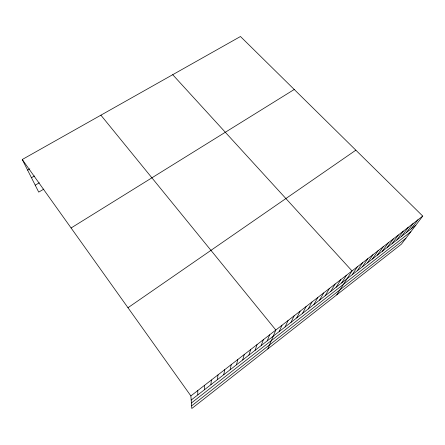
<?xml version="1.0" encoding="UTF-8"?>
<svg xmlns="http://www.w3.org/2000/svg" width="445" height="445" viewBox="0 0 445 445"><rect width="100%" height="100%" fill="white"/><g stroke="black" fill="none" stroke-linecap="round" stroke-linejoin="round"><path stroke-width="0.67" d="M204.388 389.781L204.578 385.287M210.908 384.708L211.342 380.041M217.371 379.674L218.039 374.846M223.785 374.684L224.686 369.695M230.137 369.739L231.272 364.583M236.445 364.833L237.802 359.521M242.697 359.966L244.277 354.498M248.9 355.138L250.696 349.52M255.046 350.354L257.06 344.586M261.148 345.604L263.368 339.691M267.2 340.892L269.626 334.835M267.812 348.902L275.833 330.023L100.898 115.177M279.154 331.586L281.991 325.251M285.061 326.992L288.093 320.517M290.919 322.43L294.145 315.822M296.732 317.902L300.147 311.166M302.5 313.419L306.104 306.549M308.224 308.964L312.006 301.966M313.897 304.547L317.864 297.427M319.527 300.164L323.676 292.921M325.117 295.814L329.439 288.449M330.663 291.497L335.157 284.016M336.164 287.214L340.826 279.616M341.627 282.964L346.455 275.255M336.77 294.84L352.034 270.922L172.716 74.693M352.184 274.743L357.335 266.816M357.296 270.766L362.592 262.734M362.364 266.822L367.815 258.684M367.398 262.9L372.993 254.668M372.393 259.012L378.139 250.68M377.354 255.152L383.24 246.725M382.283 251.319L388.307 242.792M387.172 247.509L393.336 238.893M392.028 243.732L398.331 235.021M396.851 239.977L403.281 231.178M401.635 236.251L408.204 227.362M406.391 232.551L413.088 223.574M411.113 228.875L417.938 219.813M422.75 216.081L401.429 244.138L191.812 408.493L190.877 395.911L22.25 159.505L240.467 36.507L422.75 216.081L190.877 395.911M191.617 405.857L405.957 238.181M191.189 400.061L415.797 225.226M191.406 402.992L410.835 231.762M127.976 307.723L355.85 150.176M71.094 227.979L294.24 89.478M43.827 189.108L38.721 192.112L22.25 159.505M35.216 185.176L39.282 182.806M31.445 177.705L34.421 175.986M27.612 170.118L29.832 168.85M197.758 390.577L197.819 394.899"/></g></svg>
